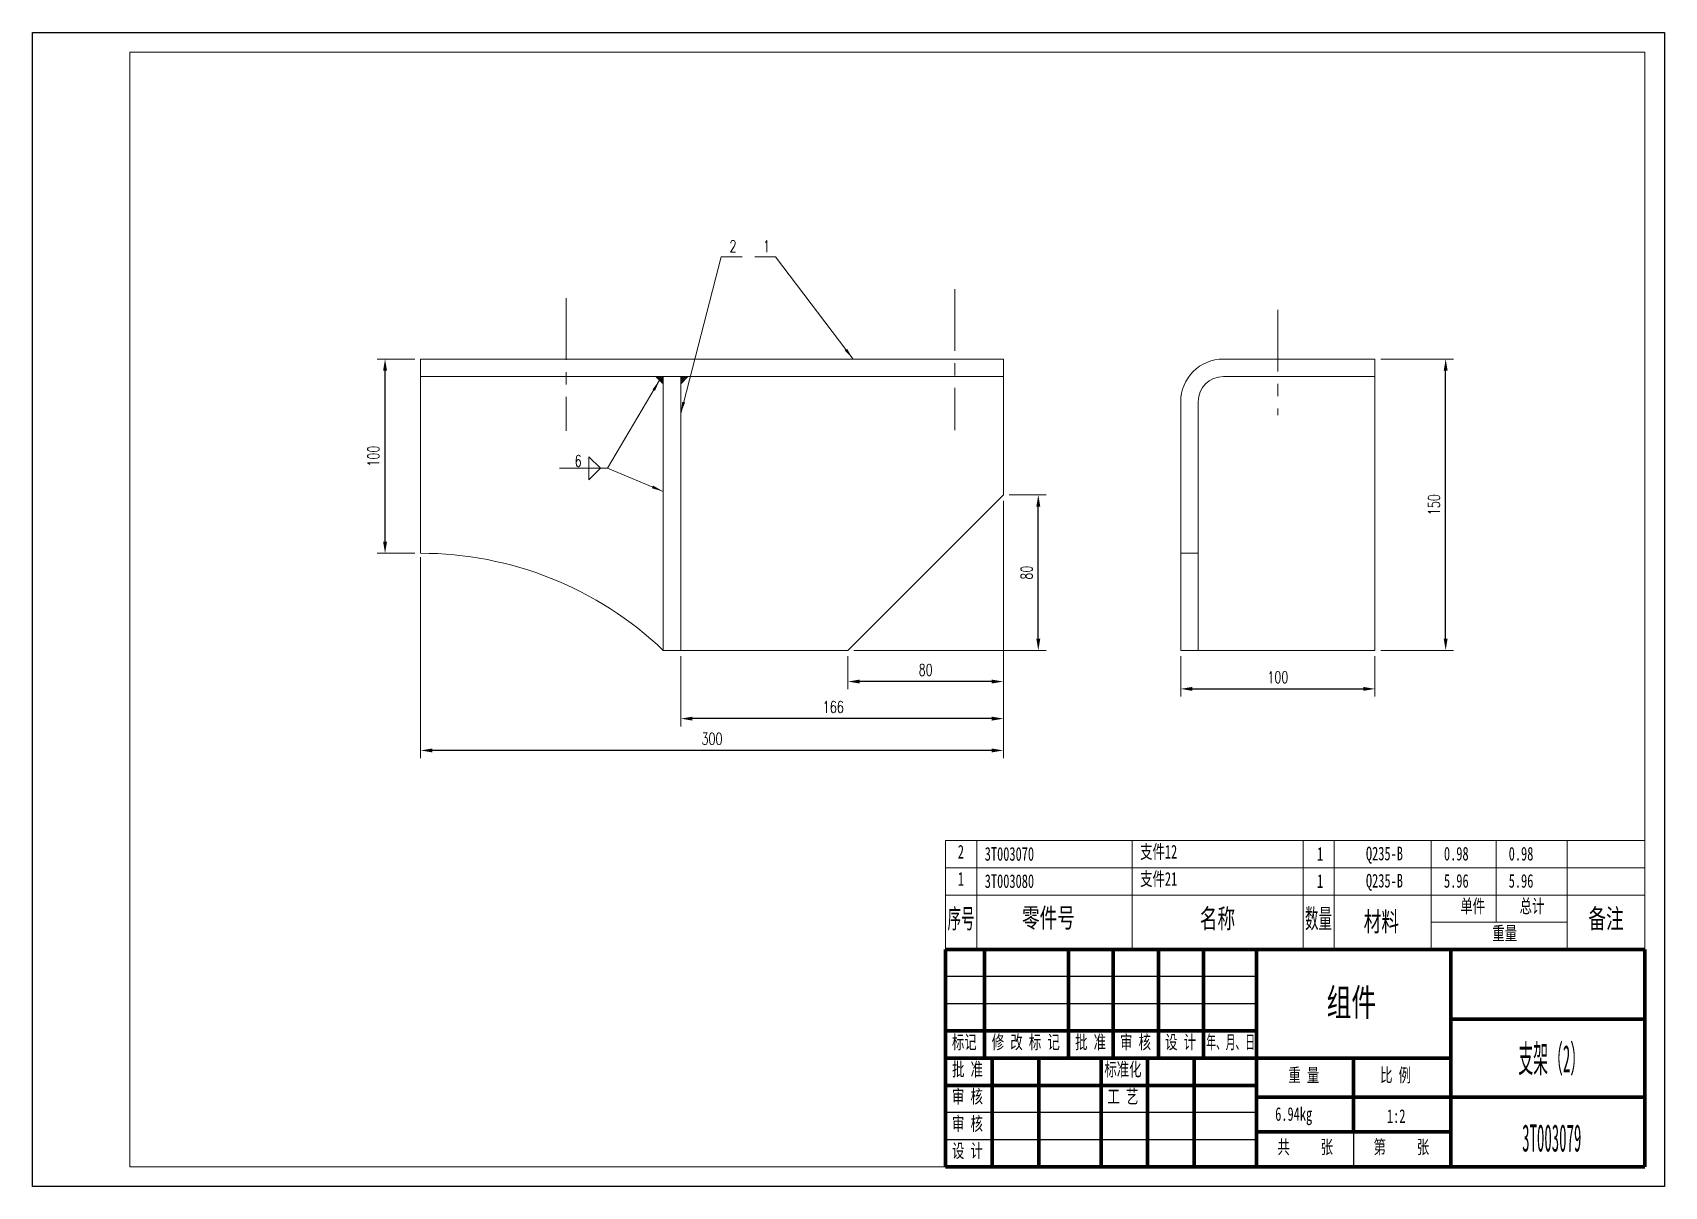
# Model space of a CAD drawing. Header units: millimetres. Extents: x 0 to 840, y 0 to 594.
import ezdxf

# ---------------------------------------------------------------- set-up
doc = ezdxf.new("R2010")
doc.units = ezdxf.units.MM
for name, pattern in [('CENTER', [50.8, 31.75, -6.35, 6.35, -6.35]), ('EB_DASH', [6, 3, -3]), ('EB_DASHDOT', [39, 30, -3, 3, -3])]:
    doc.linetypes.add(name, pattern=pattern)
for name, color, linetype, lineweight in [('中心线', 1, 'CENTER', 9), ('尺寸线', 4, 'Continuous', 9), ('标注线', 4, 'Continuous', 5), ('点划线', 1, 'EB_DASHDOT', 5), ('粗线', 7, 'Continuous', 15), ('细线', 3, 'Continuous', 5), ('虚线', 2, 'EB_DASH', 5)]:
    doc.layers.add(name, color=color, linetype=linetype, lineweight=lineweight)
doc.layers.add('边框', color=7, linetype='Continuous', lineweight=18, plot=False)
doc.styles.get("Standard").update_dxf_attribs({"font": 'romans.shx', "width": 0.7})
doc.styles.add('TextStyle0', font='', dxfattribs={"width": 0.510669})
doc.styles.add('TextStyle1', font='', dxfattribs={"width": 0.510669})
doc.styles.add('UserTxtStyle4', font='', dxfattribs={"width": 0.667})
doc.styles.add('机械', font='', dxfattribs={"width": 0.4})
doc.styles.add('标准', font='', dxfattribs={"width": 0.667})
doc.styles.get('TextStyle0').set_extended_font_data('宋体')
doc.styles.get('TextStyle1').set_extended_font_data('宋体')
doc.styles.get('UserTxtStyle4').set_extended_font_data('宋体')
doc.styles.get('机械').set_extended_font_data('宋体')
doc.styles.get('标准').set_extended_font_data('宋体')
doc.dimstyles.new('标准', dxfattribs={"dimscale": 2, "dimtxt": 3, "dimasz": 3, "dimexe": 2, "dimexo": 1.5, "dimgap": 1.5, "dimtad": 1, "dimdec": 1, "dimzin": 12, "dimdsep": 46, "dimtxsty": 'Standard', "dimcen": 0, "dimdle": 6, "dimclrd": 256, "dimclre": 256, "dimclrt": 256, "dimadec": 1, "dimazin": 3, "dimtfac": 1, "dimtdec": 1, "dimtmove": 0, "dimatfit": 0, "dimfxl": 0, "dimtolj": 1, "dimarcsym": 0})

# ---------------------------------------------------------------- blocks, each defined once
blk = doc.blocks.new('*X41')
at = {"layer": '尺寸线', "linetype": 'ByBlock'}
for points in [[(727.41, 425.96), (728.41, 419.96), (726.41, 419.96)], [(727.41, 275.96), (728.41, 281.96), (726.41, 281.96)]]:
    blk.add_hatch(color=256, dxfattribs=at).paths.add_polyline_path(points, flags=0)
for p, q in [((694.02, 425.96), (731.41, 425.96)), ((694.02, 275.96), (731.41, 275.96))]:
    blk.add_line(p, q, dxfattribs=at)
at = {"layer": '尺寸线', "linetype": 'ByBlock', "lineweight": -2}
blk.add_line((727.41, 281.96), (727.41, 419.96), dxfattribs=at)
at = {"layer": '尺寸线', "linetype": 'ByBlock', "insert": (721.41, 350.96), "char_height": 6, "width": 13.8, "attachment_point": 5, "rotation": 90}
blk.add_mtext('150', dxfattribs=at)
blk = doc.blocks.new('*X42')
at = {"layer": '尺寸线', "linetype": 'ByBlock'}
for points in [[(591.02, 256.13), (597.02, 255.13), (597.02, 257.13)], [(691.02, 256.13), (685.02, 255.13), (685.02, 257.13)]]:
    blk.add_hatch(color=256, dxfattribs=at).paths.add_polyline_path(points, flags=0)
for p, q in [((591.02, 272.96), (591.02, 252.13)), ((691.02, 272.96), (691.02, 252.13))]:
    blk.add_line(p, q, dxfattribs=at)
at = {"layer": '尺寸线', "linetype": 'ByBlock', "lineweight": -2}
blk.add_line((597.02, 256.13), (685.02, 256.13), dxfattribs=at)
at = {"layer": '尺寸线', "linetype": 'ByBlock', "insert": (641.02, 262.13), "char_height": 6, "width": 14.4, "attachment_point": 5}
blk.add_mtext('100', dxfattribs=at)
blk = doc.blocks.new('*X43')
at = {"layer": '尺寸线', "linetype": 'ByBlock'}
for points in [[(333.62, 240.81), (339.62, 241.81), (339.62, 239.81)], [(499.72, 240.81), (493.72, 241.81), (493.72, 239.81)]]:
    blk.add_hatch(color=256, dxfattribs=at).paths.add_polyline_path(points, flags=0)
for p, q in [((499.72, 352.96), (499.72, 236.81)), ((333.62, 272.96), (333.62, 236.81))]:
    blk.add_line(p, q, dxfattribs=at)
at = {"layer": '尺寸线', "linetype": 'ByBlock', "lineweight": -2}
blk.add_line((493.72, 240.81), (339.62, 240.81), dxfattribs=at)
at = {"layer": '尺寸线', "linetype": 'ByBlock', "insert": (412.17, 246.81), "char_height": 6, "width": 14.4, "attachment_point": 5}
blk.add_mtext('166', dxfattribs=at)
blk = doc.blocks.new('*X44')
at = {"layer": '尺寸线', "linetype": 'ByBlock'}
for points in [[(199.72, 224.44), (205.72, 225.44), (205.72, 223.44)], [(499.72, 224.44), (493.72, 225.44), (493.72, 223.44)]]:
    blk.add_hatch(color=256, dxfattribs=at).paths.add_polyline_path(points, flags=0)
for p, q in [((499.72, 352.96), (499.72, 220.44)), ((199.72, 323.96), (199.72, 220.44))]:
    blk.add_line(p, q, dxfattribs=at)
at = {"layer": '尺寸线', "linetype": 'ByBlock', "lineweight": -2}
blk.add_line((493.72, 224.44), (205.72, 224.44), dxfattribs=at)
at = {"layer": '尺寸线', "linetype": 'ByBlock', "insert": (349.72, 230.44), "char_height": 6, "width": 15.6, "attachment_point": 5}
blk.add_mtext('300', dxfattribs=at)
blk = doc.blocks.new('*X45')
at = {"layer": '尺寸线', "linetype": 'Continuous'}
blk.add_hatch(color=256, dxfattribs=at).paths.add_polyline_path([(322.76, 415.08), (320.36, 409.53), (319.07, 410.29)], flags=0)
for p, q in [((322.76, 415.08), (296.02, 369.68)), ((296.02, 369.68), (271.17, 369.68))]:
    blk.add_line(p, q, dxfattribs=at)
at = {"layer": '尺寸线'}
blk.add_line((271.17, 369.68), (271.17, 369.68), dxfattribs=at)
blk = doc.blocks.new('*X46')
at = {"layer": '尺寸线', "linetype": 'Continuous'}
blk.add_hatch(color=256, dxfattribs=at).paths.add_polyline_path([(324.62, 357.8), (318.79, 359.41), (319.37, 360.8)], flags=0)
blk.add_line((324.62, 357.8), (296.02, 369.68), dxfattribs=at)
at = {"layer": '尺寸线'}
blk.add_line((296.02, 369.68), (296.02, 369.68), dxfattribs=at)
blk = doc.blocks.new('*X47')
at = {"layer": '尺寸线', "linetype": 'ByBlock'}
for points in [[(181.43, 425.96), (182.43, 419.96), (180.43, 419.96)], [(181.43, 325.96), (182.43, 331.96), (180.43, 331.96)]]:
    blk.add_hatch(color=256, dxfattribs=at).paths.add_polyline_path(points, flags=0)
for p, q in [((196.72, 425.96), (177.43, 425.96)), ((196.72, 325.96), (177.43, 325.96))]:
    blk.add_line(p, q, dxfattribs=at)
at = {"layer": '尺寸线', "linetype": 'ByBlock', "lineweight": -2}
blk.add_line((181.43, 331.96), (181.43, 419.96), dxfattribs=at)
at = {"layer": '尺寸线', "linetype": 'ByBlock', "insert": (175.43, 375.96), "char_height": 6, "width": 14.4, "attachment_point": 5, "rotation": 90}
blk.add_mtext('100', dxfattribs=at)
blk = doc.blocks.new('*X48')
at = {"layer": '尺寸线', "linetype": 'Continuous'}
blk.add_hatch(color=256, dxfattribs=at).paths.add_polyline_path([(422.32, 425.96), (418.1, 430.29), (419.3, 431.2)], flags=0)
for p, q in [((382.49, 478.54), (371.73, 478.54)), ((422.32, 425.96), (382.49, 478.54))]:
    blk.add_line(p, q, dxfattribs=at)
at = {"layer": '尺寸线'}
blk.add_line((371.73, 478.54), (371.73, 478.54), dxfattribs=at)
blk = doc.blocks.new('*X49')
at = {"layer": '尺寸线', "linetype": 'ByBlock'}
for points in [[(419.72, 259.9), (425.72, 260.9), (425.72, 258.9)], [(499.72, 259.9), (493.72, 260.9), (493.72, 258.9)]]:
    blk.add_hatch(color=256, dxfattribs=at).paths.add_polyline_path(points, flags=0)
for p, q in [((499.72, 352.96), (499.72, 255.9)), ((419.72, 272.96), (419.72, 255.9))]:
    blk.add_line(p, q, dxfattribs=at)
at = {"layer": '尺寸线', "linetype": 'ByBlock', "lineweight": -2}
blk.add_line((493.72, 259.9), (425.72, 259.9), dxfattribs=at)
at = {"layer": '尺寸线', "linetype": 'ByBlock', "insert": (459.72, 265.9), "char_height": 6, "width": 10.2, "attachment_point": 5}
blk.add_mtext('80', dxfattribs=at)
blk = doc.blocks.new('*X50')
at = {"layer": '尺寸线', "linetype": 'ByBlock'}
for points in [[(517.71, 355.96), (518.71, 349.96), (516.71, 349.96)], [(517.71, 275.96), (518.71, 281.96), (516.71, 281.96)]]:
    blk.add_hatch(color=256, dxfattribs=at).paths.add_polyline_path(points, flags=0)
for p, q in [((502.72, 355.96), (521.71, 355.96)), ((422.72, 275.96), (521.71, 275.96))]:
    blk.add_line(p, q, dxfattribs=at)
at = {"layer": '尺寸线', "linetype": 'ByBlock', "lineweight": -2}
blk.add_line((517.71, 281.96), (517.71, 349.96), dxfattribs=at)
at = {"layer": '尺寸线', "linetype": 'ByBlock', "insert": (511.71, 315.96), "char_height": 6, "width": 12, "attachment_point": 5, "rotation": 90}
blk.add_mtext('80', dxfattribs=at)
blk = doc.blocks.new('*X51')
at = {"layer": '尺寸线', "linetype": 'Continuous'}
blk.add_hatch(color=256, dxfattribs=at).paths.add_polyline_path([(333.62, 397.92), (334.4, 403.92), (335.85, 403.55)], flags=0)
for p, q in [((333.62, 397.92), (354.46, 478.54)), ((354.46, 478.54), (365.22, 478.54))]:
    blk.add_line(p, q, dxfattribs=at)
at = {"layer": '尺寸线'}
blk.add_line((365.22, 478.54), (365.22, 478.54), dxfattribs=at)

msp = doc.modelspace()

# ---------------------------------------------------------------- hatches: boundary and pattern name
at = {"layer": '尺寸线'}
h = msp.add_hatch(dxfattribs=at)
h.set_pattern_fill('ANSI37', color=256, scale=0.25, angle=180, style=0)
h.paths.add_polyline_path([(324.62, 413.2), (320.89, 416.96), (324.62, 416.96)], flags=0)
h = msp.add_hatch(dxfattribs=at)
h.set_pattern_fill('ANSI37', color=256, scale=0.25, style=0)
h.paths.add_polyline_path([(333.62, 413.2), (337.35, 416.96), (333.62, 416.96)], flags=0)

# ---------------------------------------------------------------- linework, layer by layer
at = {"layer": '中心线'}
for p, q in [((274.72, 457.22), (274.72, 388.93)), ((474.72, 461.98), (474.72, 389.31)), ((641.02, 451.26), (641.02, 397.06))]:
    msp.add_line(p, q, dxfattribs=at)
at = {"layer": '尺寸线'}
for p, q in [((320.89, 416.96), (324.62, 413.2)), ((337.35, 416.96), (333.62, 413.2)), ((286.27, 369.68), (286.27, 375.68)), ((286.27, 375.68), (292.27, 369.68)), ((286.27, 369.68), (286.27, 363.68)), ((286.27, 363.68), (292.27, 369.68))]:
    msp.add_line(p, q, dxfattribs=at)
at = {"layer": '点划线', "linetype": 'Continuous', "lineweight": 25}
for p, q in [((630, 108), (470, 108)), ((630, 94), (470, 94)), ((630, 38), (470, 38)), ((630, 24), (470, 24))]:
    msp.add_line(p, q, dxfattribs=at)
at = {"layer": '粗线'}
for p, q in [((830, 584), (50, 584)), ((50, 584), (50, 10)), ((830, 10), (830, 584)), ((199.72, 325.96), (199.72, 425.96)), ((499.72, 425.96), (199.72, 425.96)), ((499.72, 355.96), (499.72, 425.96)), ((691.02, 425.96), (613.02, 425.96)), ((691.02, 275.96), (691.02, 425.96)), ((499.72, 416.96), (199.72, 416.96)), ((324.62, 275.96), (324.62, 416.96)), ((333.62, 275.96), (333.62, 416.96)), ((691.02, 416.96), (613.02, 416.96)), ((591.02, 275.96), (591.02, 403.96)), ((600.02, 275.96), (600.02, 403.96)), ((499.72, 355.96), (419.72, 275.96)), ((591.02, 325.96), (600.02, 325.96)), ((419.72, 275.96), (324.62, 275.96)), ((691.02, 275.96), (591.02, 275.96)), ((830, 178), (470, 178)), ((830, 178), (470, 178)), ((470, 122), (470, 178)), ((790, 136), (790, 122)), ((50, 10), (830, 10))]:
    msp.add_line(p, q, dxfattribs=at)
at = {"layer": '粗线', "linetype": 'Continuous', "lineweight": 70}
for p, q in [((470, 122), (830, 122)), ((470, 122), (470, 10)), ((490, 66), (490, 122)), ((533.17, 66), (533.17, 122)), ((556.33, 66), (556.33, 122)), ((579.5, 66), (579.5, 122)), ((602.67, 66), (602.67, 122)), ((630, 122), (630, 10)), ((730, 10), (730, 122)), ((830, 122), (830, 10)), ((830, 86), (730, 86)), ((630, 80), (470, 80)), ((730, 66), (470, 66)), ((494, 10), (494, 66)), ((518, 10), (518, 66)), ((550, 10), (550, 66)), ((574, 10), (574, 66)), ((598, 10), (598, 66)), ((680, 66), (680, 28)), ((630, 52), (470, 52)), ((730, 46), (630, 46)), ((830, 46), (730, 46)), ((730, 28), (630, 28)), ((830, 10), (470, 10))]:
    msp.add_line(p, q, dxfattribs=at)
at = {"layer": '粗线'}
for centre, radius, start, end in [((613.02, 403.96), 22, 90, 180), ((613.02, 403.96), 13, 90, 180), ((199.72, 144.96), 181, 46.36554, 90)]:
    msp.add_arc(centre, radius, start, end, dxfattribs=at)
at = {"layer": '细线'}
for p, q in [((486, 122), (486, 178)), ((566, 178), (566, 122)), ((654, 122), (654, 178)), ((670, 122), (670, 178)), ((720, 178), (720, 122)), ((720, 136), (720, 178)), ((753.33, 178), (753.33, 136)), ((753.33, 136), (753.33, 178)), ((790, 178), (790, 136)), ((830, 164), (470, 164)), ((830, 164), (470, 164)), ((830, 150), (470, 150)), ((486, 150), (470, 150)), ((486, 150), (486, 122)), ((566, 122), (566, 150)), ((654, 150), (566, 150)), ((654, 150), (654, 122)), ((670, 150), (654, 150)), ((670, 150), (670, 122)), ((790, 122), (790, 150)), ((830, 150), (790, 150)), ((720, 122), (720, 136)), ((790, 136), (720, 136)), ((720, 136), (753.33, 136)), ((753.33, 136), (790, 136))]:
    msp.add_line(p, q, dxfattribs=at)
at = {"layer": '虚线', "linetype": 'Continuous', "lineweight": 25}
msp.add_line((680, 28), (680, 10), dxfattribs=at)
at = {"layer": '边框', "linetype": 'Continuous', "lineweight": 25}
for p, q in [((0, 0), (0, 594)), ((0, 594), (840, 594)), ((840, 594), (840, 0)), ((840, 0), (0, 0))]:
    msp.add_line(p, q, dxfattribs=at)

# ---------------------------------------------------------------- block references
at = {"layer": '尺寸线'}
for name in ['*X51', '*X48', '*X45', '*X46']:
    msp.add_blockref(name, (0, 0), dxfattribs=at)

# ---------------------------------------------------------------- texts
at = {"layer": '尺寸线', "char_height": 6}
for s, insert, width, attachment_point in [('2', (362.35, 487.01), 19.822, 3), ('1', (379.62, 487.01), 19.822, 3), ('6', (279.01, 376.53), 13.9873, 1)]:
    msp.add_mtext(s, dxfattribs=dict(at, insert=insert, width=width, attachment_point=attachment_point))
at = {"layer": '标注线', "attachment_point": 5}
for s, insert, char_height, width, style in [('组件', (678.88, 93.99), 14, 50.6327, '标准'), ('支架（2）', (782.03, 64.82), 14, 83.8756, '机械'), ('6.94kg', (649.18, 36.11), 7, 38.8046, '标准'), ('1:2', (701.94, 36.11), 7, 17.5866, '标准'), ('3T003079', (782.03, 24.82), 14, 111.1435, '机械')]:
    msp.add_mtext(s, dxfattribs=dict(at, insert=insert, char_height=char_height, width=width, style=style))
at = {"layer": '粗线', "style": 'UserTxtStyle4', "width": 0.667}
msp.add_text('材料', height=10, dxfattribs=at).set_placement((685.22, 131.28))
at = {"layer": '粗线'}
for s, insert, char_height, width, attachment_point, style in [('{\\C7;支件12}', (570.13, 175.8), 7, 38.4414, 1, 'UserTxtStyle4'), ('{\\C7;2}', (476.28, 175.8), 7, 5.1359, 1, 'UserTxtStyle4'), ('{\\C7;3T003070}', (490.13, 174.67), 7, 51.6703, 1, 'UserTxtStyle4'), ('{\\C7;1}', (661.18, 174.67), 7, 3.7871, 1, 'UserTxtStyle4'), ('{\\C7;Q235-B}', (695.9, 166.11), 7, 38.9602, 8, 'UserTxtStyle4'), ('{\\C7;0.98}', (732.89, 167.67), 7, 25.1607, 8, 'UserTxtStyle4'), ('{\\C7;0.98}', (766.22, 167.67), 7, 25.1607, 8, 'UserTxtStyle4'), ('{\\C7;1}', (476.28, 161.8), 7, 3.7871, 1, 'UserTxtStyle4'), ('{\\C7;3T003080}', (490.13, 160.67), 7, 51.6703, 1, 'UserTxtStyle4'), ('{\\C7;支件21}', (570.13, 161.8), 7, 37.9227, 1, 'UserTxtStyle4'), ('{\\C7;1}', (661.18, 160.67), 7, 3.7871, 1, 'UserTxtStyle4'), ('{\\C7;Q235-B}', (695.9, 152.11), 7, 38.9602, 8, 'UserTxtStyle4'), ('{\\C7;5.96}', (732.89, 153.67), 7, 25.057, 8, 'UserTxtStyle4'), ('{\\C7;5.96}', (766.22, 153.67), 7, 25.057, 8, 'UserTxtStyle4'), ('{\\C7;零件号}', (509.3, 143.27), 10, 54.9163, 1, 'UserTxtStyle4'), ('{\\C7;单件}', (734.98, 147.8), 7, 25.3682, 1, 'UserTxtStyle4'), ('{\\C7;总计}', (765.5, 147.8), 7, 25.3164, 1, 'UserTxtStyle4'), ('{\\C7;重量}', (751.43, 133.8), 7, 25.472, 1, 'UserTxtStyle4'), ('标记', (473.25, 77.8), 7, 25.3682, 1, 'UserTxtStyle4'), ('修 改 标 记', (493.77, 77.8), 7, 71.9026, 1, 'UserTxtStyle4'), ('批 准', (536.65, 77.8), 7, 32.1123, 1, 'UserTxtStyle4'), ('审 核', (559.82, 77.8), 7, 31.4898, 1, 'UserTxtStyle4'), ('设 计', (582.99, 77.8), 7, 31.9048, 1, 'UserTxtStyle4'), ('年、月、日', (604.2, 77.8), 7, 48.576, 1, 'TextStyle1'), ('批 准', (473.3, 63.8), 7, 32.1123, 1, 'UserTxtStyle4'), ('标准化', (551.71, 63.8), 7, 38.7008, 1, 'UserTxtStyle4'), ('重 量', (646.43, 60.8), 7, 32.1123, 1, 'UserTxtStyle4'), ('比 例', (693.68, 60.8), 7, 30.141, 1, 'UserTxtStyle4'), ('审 核', (473.3, 49.8), 7, 31.4898, 1, 'UserTxtStyle4'), ('工 艺', (553.3, 49.8), 7, 31.6973, 1, 'UserTxtStyle4'), ('审 核', (473.3, 35.8), 7, 31.4898, 1, 'UserTxtStyle4'), ('设 计', (473.3, 21.8), 7, 31.9048, 1, 'UserTxtStyle4'), ('共     张', (640.82, 23.8), 7, 58.7256, 1, 'UserTxtStyle4'), ('第     张', (690.3, 23.8), 7, 58.6738, 1, 'UserTxtStyle4')]:
    msp.add_mtext(s, dxfattribs=dict(at, insert=insert, char_height=char_height, width=width, attachment_point=attachment_point, style=style))
at = {"layer": '粗线', "color": 0, "linetype": 'Continuous', "lineweight": 25, "char_height": 10, "attachment_point": 1}
for s, insert, width, style in [('序号', (471, 142.85), 27.6329, 'TextStyle0'), ('名称', (600.86, 142.85), 36.018, 'UserTxtStyle4'), ('数量', (655, 142.85), 27.8031, 'TextStyle1'), ('备注', (800.86, 142.85), 36.018, 'UserTxtStyle4')]:
    msp.add_mtext(s, dxfattribs=dict(at, insert=insert, width=width, style=style))

# ---------------------------------------------------------------- dimensions: what is measured, and where the dimension line sits
at = {"layer": '尺寸线'}
for base, p1, p2, angle, picture, middle in [((181.43, 425.96), (199.72, 325.96), (199.72, 425.96), 90, '*X47', (175.43, 375.96)), ((727.41, 425.96), (691.02, 275.96), (691.02, 425.96), 90, '*X41', (721.41, 350.96)), ((199.72, 224.44), (499.72, 355.96), (199.72, 326.96), 180, '*X44', (349.72, 230.44)), ((419.72, 259.9), (499.72, 355.96), (419.72, 275.96), 180, '*X49', (459.72, 265.9)), ((517.71, 355.96), (419.72, 275.96), (499.72, 355.96), 90, '*X50', (511.71, 315.96))]:
    dim = msp.add_linear_dim(base=base, p1=p1, p2=p2, angle=angle, dimstyle='标准', override={"dimsah": 1, "dimtzin": 0}, dxfattribs=at)
    dim.commit()
    dim.dimension.update_dxf_attribs({"geometry": picture, "text_midpoint": middle})
dim = msp.add_linear_dim(base=(333.62, 240.81), p1=(499.72, 355.96), p2=(333.62, 275.96), angle=0, text='166', dimstyle='标准', override={"dimsah": 1, "dimtzin": 0}, dxfattribs=at)
dim.commit()
dim.dimension.update_dxf_attribs({"geometry": '*X43', "text_midpoint": (412.17, 240.81), "dimtype": 160})
dim = msp.add_linear_dim(base=(691.02, 256.13), p1=(591.02, 275.96), p2=(691.02, 275.96), dimstyle='标准', override={"dimsah": 1, "dimtzin": 0}, dxfattribs=at)
dim.commit()
dim.dimension.update_dxf_attribs({"geometry": '*X42', "text_midpoint": (641.02, 262.13)})

doc.saveas('drawing.dxf')
